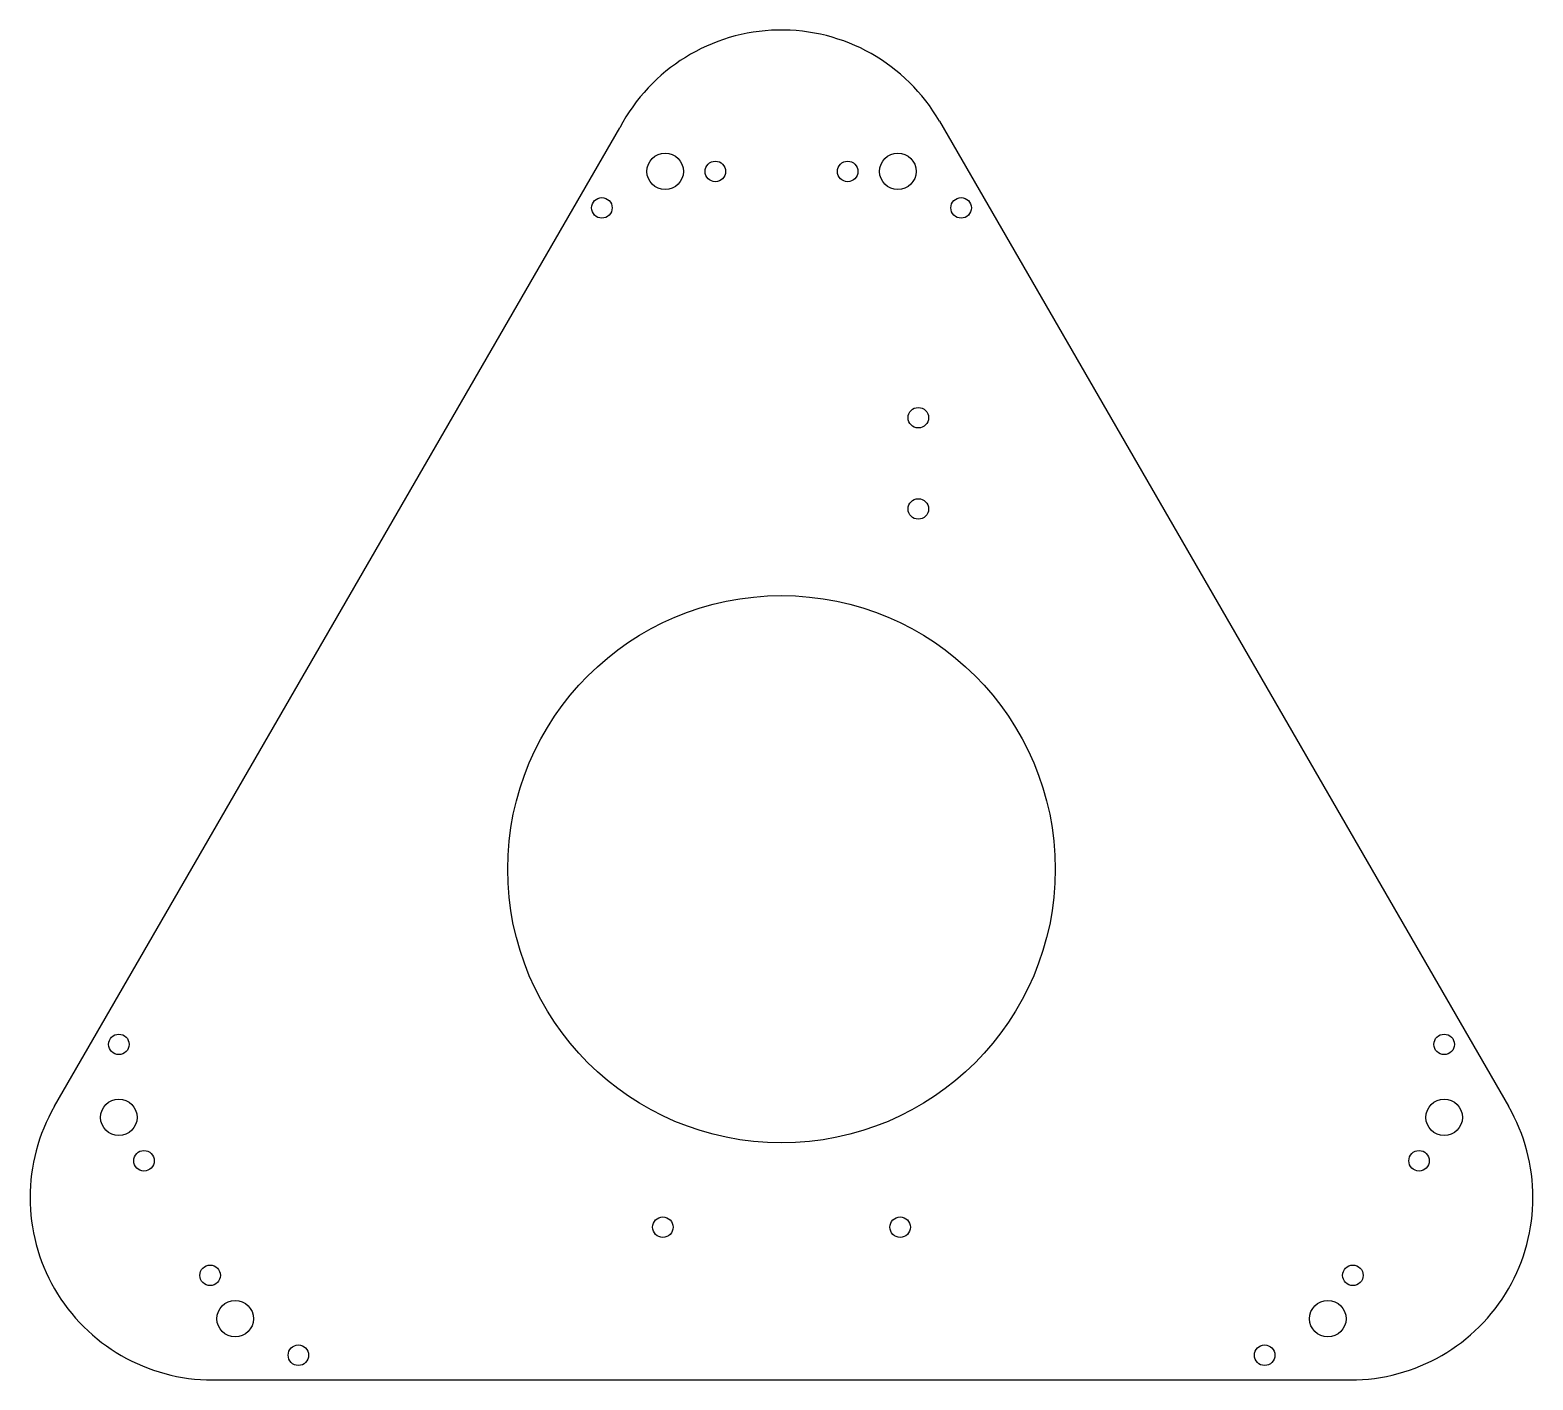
# Model space of a CAD drawing. Header units: millimetres. Extents: x 35 to 365, y -56 to 240.
import ezdxf

# ---------------------------------------------------------------- set-up
doc = ezdxf.new("R2010")
doc.units = ezdxf.units.MM
doc.layers.get('0').update_dxf_attribs({"lineweight": 25, "true_color": 0xffffff})

msp = doc.modelspace()

# ---------------------------------------------------------------- linework, layer by layer
for p, q in [((40.69, 4), (164.57, 218.57)), ((234.64, 220), (359.35, 4)), ((75.33, -56), (324.71, -56))]:
    msp.add_line(p, q)
for centre, radius in [((174.52, 209), 4), ((185.52, 209), 2.25), ((214.52, 209), 2.25), ((225.52, 209), 4), ((160.66, 201), 2.25), ((239.38, 201), 2.25), ((230, 154.99), 2.25), ((230, 134.99), 2.25), ((200.02, 55.99), 60), ((54.79, 17.58), 2.25), ((345.25, 17.58), 2.25), ((54.79, 1.58), 4), ((345.25, 1.58), 4), ((60.29, -7.94), 2.25), ((339.75, -7.94), 2.25), ((174.02, -22.5), 2.25), ((226.02, -22.5), 2.25), ((74.79, -33.06), 2.25), ((325.25, -33.06), 2.25), ((80.29, -42.58), 4), ((319.75, -42.58), 4), ((94.14, -50.58), 2.25), ((305.9, -50.58), 2.25)]:
    msp.add_circle(centre, radius)
for centre, start, end in [((200, 200), 30, 152.3335), ((75.33, -16), 150, 270), ((324.71, -16), 270, 30)]:
    msp.add_arc(centre, 40, start, end)

doc.saveas('drawing.dxf')
